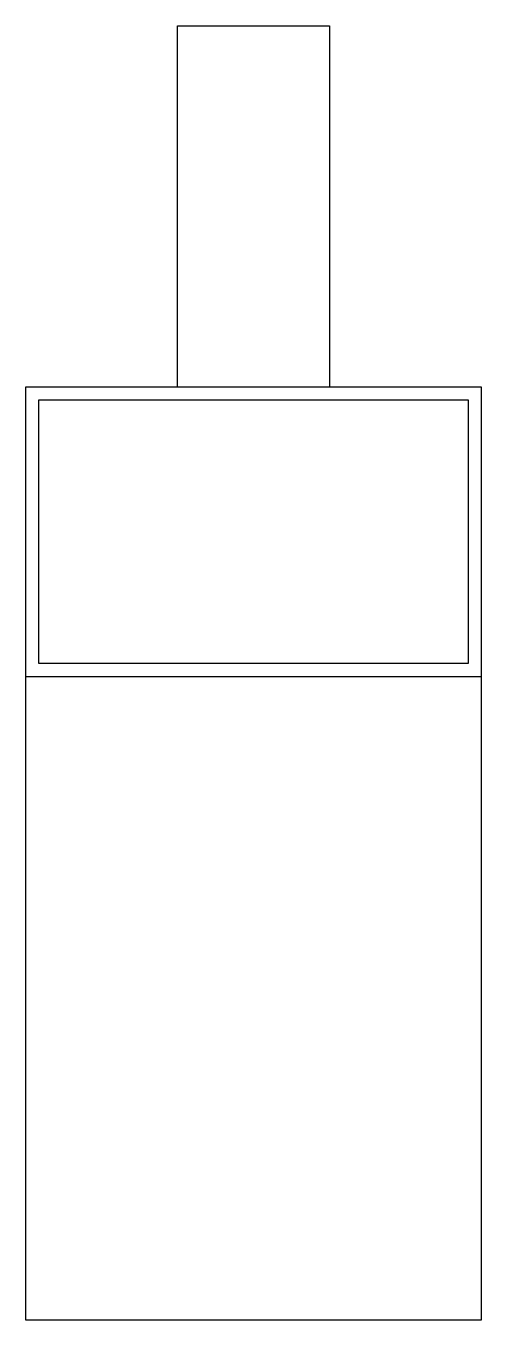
# Model space of a CAD drawing. Header units: millimetres. Extents: x 0 to 210, y 0 to 597.
import ezdxf

# ---------------------------------------------------------------- set-up
doc = ezdxf.new("R2010")
doc.units = ezdxf.units.MM
for name, color, linetype in [('CREASE', 5, 'CONTINUOUS'), ('CUT', 1, 'CONTINUOUS'), ('GLUE', 2, 'CONTINUOUS')]:
    doc.layers.add(name, color=color, linetype=linetype)

msp = doc.modelspace()

# ---------------------------------------------------------------- linework, layer by layer
at = {"layer": 'CREASE'}
for p, q in [((70, 430.65), (140, 430.65)), ((0, 297), (210, 297))]:
    msp.add_line(p, q, dxfattribs=at)
at = {"layer": 'CUT'}
for p, q in [((70, 597.267), (140, 597.267)), ((70, 430.65), (70, 597.267)), ((140, 597.267), (140, 430.65)), ((0, 297), (0, 430.65)), ((0, 430.65), (70, 430.65)), ((140, 430.65), (210, 430.65)), ((210, 430.65), (210, 297)), ((0, 0), (0, 297)), ((210, 297), (210, 0)), ((210, 0), (0, 0))]:
    msp.add_line(p, q, dxfattribs=at)
at = {"layer": 'GLUE'}
for p, q in [((6, 424.65), (204, 424.65)), ((6, 303), (6, 424.65)), ((204, 424.65), (204, 303)), ((204, 303), (6, 303))]:
    msp.add_line(p, q, dxfattribs=at)

doc.saveas('drawing.dxf')
